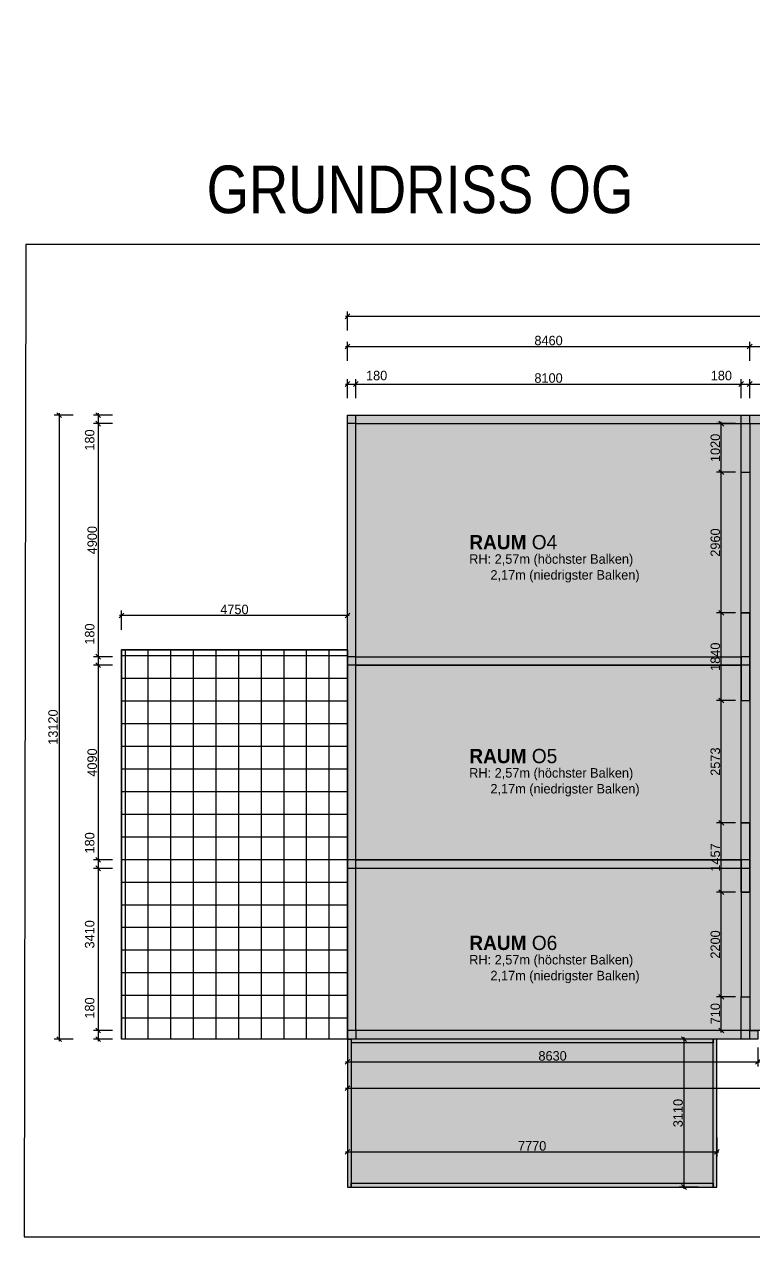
# Model space of a CAD drawing. Header units: metres. Extents: x 2773 to 296211, y -82189 to 61223.
# Drawn here: x 84073 to 99413, y -31270 to -5778 of the extents above; entities that cross this region are included whole.
import ezdxf

# ---------------------------------------------------------------- set-up
doc = ezdxf.new("R2010")
doc.units = ezdxf.units.M
doc.header["$LTSCALE"] = 0.5
doc.header["$PDMODE"] = 3
doc.linetypes.add('DASHED2', pattern=[9.525, 6.35, -3.175])
doc.layers.add('-help', color=4, linetype='Continuous', plot=False)
doc.layers.add('KON_HL', color=4, linetype='Continuous', plot=False)
for name, color, linetype in [('AM_6', 7, 'Continuous'), ('KON_025', 1, 'Continuous'), ('KON_050', 5, 'Continuous'), ('KON_MASS', 1, 'Continuous'), ('KON_SCHRAFF', 1, 'Continuous'), ('KON_STRICHLINIE', 1, 'DASHED2'), ('KON_TEXT', 1, 'Continuous')]:
    doc.layers.add(name, color=color, linetype=linetype)
doc.styles.add('Arial Narrow 3 skalliert', font='ARIALN.TTF', dxfattribs={"height": 3})
doc.styles.add('Century_Gothic', font='GOTHIC.TTF')
doc.dimstyles.new('M - 20 - HTL HALLSTATT$0', dxfattribs={"dimscale": 200, "dimtxt": 1.5, "dimasz": 0.5, "dimexe": 0.5, "dimexo": 0.2, "dimgap": 0.1, "dimtad": 1, "dimdec": 1, "dimdsep": 46, "dimtxsty": 'Century_Gothic', "dimblk": 'OBLIQUE', "dimcen": 0, "dimdle": 0.2, "dimclrd": 256, "dimclre": 256, "dimclrt": 256, "dimadec": 1, "dimazin": 0, "dimtfac": 1, "dimtdec": 1, "dimtix": 1, "dimtofl": 0, "dimtmove": 2, "dimatfit": 3, "dimldrblk": 'DOT', "dimfxl": 1.5, "dimfxlon": 1, "dimlwd": -1, "dimlwe": -1, "dimarcsym": 0})

# ---------------------------------------------------------------- blocks, each defined once
blk = doc.blocks.new('_Oblique')
at = {"color": 0, "linetype": 'ByBlock', "lineweight": -2}
blk.add_line((-0.5, -0.5), (0.5, 0.5), dxfattribs=at)
blk = doc.blocks.new('*D18')
at = {"layer": 'Defpoints', "color": 0, "transparency": 16777216}
for p in [(91048, -13342), (90868, -13995), (91048, -13995)]:
    blk.add_point(p, dxfattribs=at)
at = {"layer": 'KON_MASS', "transparency": 16777216}
for p, q in [((90868, -13642), (90868, -13242)), ((91048, -13642), (91048, -13242)), ((90828, -13342), (91088, -13342))]:
    blk.add_line(p, q, dxfattribs=at)
at = {"layer": 'KON_MASS', "transparency": 16777216, "xscale": 100, "yscale": 100, "zscale": 100, "rotation": 180}
blk.add_blockref('_Oblique', (90868, -13342), dxfattribs=at)
at = {"layer": 'KON_MASS', "transparency": 16777216, "xscale": 100, "yscale": 100, "zscale": 100}
blk.add_blockref('_Oblique', (91048, -13342), dxfattribs=at)
at = {"layer": 'KON_MASS', "transparency": 16777216, "insert": (91483, -13165), "char_height": 200, "attachment_point": 5, "style": 'Century_Gothic'}
blk.add_mtext('180', dxfattribs=at)
blk = doc.blocks.new('_Dot')
at = {"color": 0, "linetype": 'ByBlock', "lineweight": -2}
blk.add_line((-0.5, 0), (-1, 0), dxfattribs=at)
at = {"color": 0, "linetype": 'ByBlock', "const_width": 0.5}
blk.add_lwpolyline([(-0.25, 0, 1), (0.25, 0, 1)], format="xyb", close=True, dxfattribs=at)
blk = doc.blocks.new('*D19')
at = {"layer": 'Defpoints', "color": 0, "transparency": 16777216}
for p in [(99148, -13342), (91048, -13995), (99148, -14175)]:
    blk.add_point(p, dxfattribs=at)
at = {"layer": 'KON_MASS', "transparency": 16777216}
for p, q in [((91048, -13642), (91048, -13242)), ((99148, -13642), (99148, -13242)), ((91008, -13342), (99188, -13342))]:
    blk.add_line(p, q, dxfattribs=at)
at = {"layer": 'KON_MASS', "transparency": 16777216, "xscale": 100, "yscale": 100, "zscale": 100, "rotation": 180}
blk.add_blockref('_Oblique', (91048, -13342), dxfattribs=at)
at = {"layer": 'KON_MASS', "transparency": 16777216, "xscale": 100, "yscale": 100, "zscale": 100}
blk.add_blockref('_Oblique', (99148, -13342), dxfattribs=at)
at = {"layer": 'KON_MASS', "transparency": 16777216, "insert": (95098, -13217), "char_height": 200, "attachment_point": 5, "style": 'Century_Gothic'}
blk.add_mtext('8100', dxfattribs=at)
blk = doc.blocks.new('*D20')
at = {"layer": 'Defpoints', "color": 0, "transparency": 16777216}
for p in [(99328, -13342), (99328, -13995), (99148, -14175)]:
    blk.add_point(p, dxfattribs=at)
at = {"layer": 'KON_MASS', "transparency": 16777216}
for p, q in [((99148, -13642), (99148, -13242)), ((99328, -13642), (99328, -13242)), ((99108, -13342), (99368, -13342))]:
    blk.add_line(p, q, dxfattribs=at)
at = {"layer": 'KON_MASS', "transparency": 16777216, "xscale": 100, "yscale": 100, "zscale": 100, "rotation": 180}
blk.add_blockref('_Oblique', (99148, -13342), dxfattribs=at)
at = {"layer": 'KON_MASS', "transparency": 16777216, "xscale": 100, "yscale": 100, "zscale": 100}
blk.add_blockref('_Oblique', (99328, -13342), dxfattribs=at)
at = {"layer": 'KON_MASS', "transparency": 16777216, "insert": (98732, -13165), "char_height": 200, "attachment_point": 5, "style": 'Century_Gothic'}
blk.add_mtext('180', dxfattribs=at)
blk = doc.blocks.new('*D21')
at = {"layer": 'Defpoints', "color": 0, "transparency": 16777216}
for p in [(103078, -13342), (99328, -13995), (103078, -14175)]:
    blk.add_point(p, dxfattribs=at)
at = {"layer": 'KON_MASS', "transparency": 16777216}
for p, q in [((99328, -13642), (99328, -13242)), ((103078, -13642), (103078, -13242)), ((99288, -13342), (103118, -13342))]:
    blk.add_line(p, q, dxfattribs=at)
at = {"layer": 'KON_MASS', "transparency": 16777216, "xscale": 100, "yscale": 100, "zscale": 100, "rotation": 180}
blk.add_blockref('_Oblique', (99328, -13342), dxfattribs=at)
at = {"layer": 'KON_MASS', "transparency": 16777216, "xscale": 100, "yscale": 100, "zscale": 100}
blk.add_blockref('_Oblique', (103078, -13342), dxfattribs=at)
at = {"layer": 'KON_MASS', "transparency": 16777216, "insert": (101203, -13217), "char_height": 200, "attachment_point": 5, "style": 'Century_Gothic'}
blk.add_mtext('3750', dxfattribs=at)
blk = doc.blocks.new('*D25')
at = {"layer": 'Defpoints', "color": 0, "transparency": 16777216}
for p in [(99328, -12554), (90868, -13995), (99328, -13995)]:
    blk.add_point(p, dxfattribs=at)
at = {"layer": 'KON_MASS', "transparency": 16777216}
for p, q in [((90868, -12854), (90868, -12454)), ((99328, -12854), (99328, -12454)), ((90828, -12554), (99368, -12554))]:
    blk.add_line(p, q, dxfattribs=at)
at = {"layer": 'KON_MASS', "transparency": 16777216, "xscale": 100, "yscale": 100, "zscale": 100, "rotation": 180}
blk.add_blockref('_Oblique', (90868, -12554), dxfattribs=at)
at = {"layer": 'KON_MASS', "transparency": 16777216, "xscale": 100, "yscale": 100, "zscale": 100}
blk.add_blockref('_Oblique', (99328, -12554), dxfattribs=at)
at = {"layer": 'KON_MASS', "transparency": 16777216, "insert": (95098, -12429), "char_height": 200, "attachment_point": 5, "style": 'Century_Gothic'}
blk.add_mtext('8460', dxfattribs=at)
blk = doc.blocks.new('*D26')
at = {"layer": 'Defpoints', "color": 0, "transparency": 16777216}
for p in [(103078, -12554), (99328, -13995), (103078, -14175)]:
    blk.add_point(p, dxfattribs=at)
at = {"layer": 'KON_MASS', "transparency": 16777216}
for p, q in [((99328, -12854), (99328, -12454)), ((103078, -12854), (103078, -12454)), ((99288, -12554), (103118, -12554))]:
    blk.add_line(p, q, dxfattribs=at)
at = {"layer": 'KON_MASS', "transparency": 16777216, "xscale": 100, "yscale": 100, "zscale": 100, "rotation": 180}
blk.add_blockref('_Oblique', (99328, -12554), dxfattribs=at)
at = {"layer": 'KON_MASS', "transparency": 16777216, "xscale": 100, "yscale": 100, "zscale": 100}
blk.add_blockref('_Oblique', (103078, -12554), dxfattribs=at)
at = {"layer": 'KON_MASS', "transparency": 16777216, "insert": (101203, -12429), "char_height": 200, "attachment_point": 5, "style": 'Century_Gothic'}
blk.add_mtext('3750', dxfattribs=at)
blk = doc.blocks.new('*D28')
at = {"layer": 'Defpoints', "color": 0, "transparency": 16777216}
for p in [(109318, -11918), (90868, -13995), (109318, -13995)]:
    blk.add_point(p, dxfattribs=at)
at = {"layer": 'KON_MASS', "transparency": 16777216}
for p, q in [((90828, -11918), (109358, -11918)), ((90868, -12218), (90868, -11818)), ((109318, -12218), (109318, -11818))]:
    blk.add_line(p, q, dxfattribs=at)
at = {"layer": 'KON_MASS', "transparency": 16777216, "xscale": 100, "yscale": 100, "zscale": 100, "rotation": 180}
blk.add_blockref('_Oblique', (90868, -11918), dxfattribs=at)
at = {"layer": 'KON_MASS', "transparency": 16777216, "xscale": 100, "yscale": 100, "zscale": 100}
blk.add_blockref('_Oblique', (109318, -11918), dxfattribs=at)
at = {"layer": 'KON_MASS', "transparency": 16777216, "insert": (100093, -11793), "char_height": 200, "attachment_point": 5, "style": 'Century_Gothic'}
blk.add_mtext('18450', dxfattribs=at)
blk = doc.blocks.new('*D45')
at = {"layer": 'Defpoints', "color": 0, "transparency": 16777216}
for p in [(98731, -26225), (99148, -26225), (99148, -26935)]:
    blk.add_point(p, dxfattribs=at)
at = {"layer": 'KON_MASS', "transparency": 16777216}
for p, q in [((99031, -26225), (98631, -26225)), ((98731, -26975), (98731, -26185)), ((99031, -26935), (98631, -26935))]:
    blk.add_line(p, q, dxfattribs=at)
at = {"layer": 'KON_MASS', "transparency": 16777216, "xscale": 100, "yscale": 100, "zscale": 100}
for p, rotation in [((98731, -26225), 90), ((98731, -26935), 270)]:
    blk.add_blockref('_Oblique', p, dxfattribs=dict(at, rotation=rotation))
at = {"layer": 'KON_MASS', "transparency": 16777216, "insert": (98606, -26580), "char_height": 200, "attachment_point": 5, "rotation": 90, "style": 'Century_Gothic'}
blk.add_mtext('710', dxfattribs=at)
blk = doc.blocks.new('*D46')
at = {"layer": 'Defpoints', "color": 0, "transparency": 16777216}
for p in [(98731, -24025), (99148, -24025), (99148, -26225)]:
    blk.add_point(p, dxfattribs=at)
at = {"layer": 'KON_MASS', "transparency": 16777216}
for p, q in [((99031, -24025), (98631, -24025)), ((98731, -26265), (98731, -23985)), ((99031, -26225), (98631, -26225))]:
    blk.add_line(p, q, dxfattribs=at)
at = {"layer": 'KON_MASS', "transparency": 16777216, "xscale": 100, "yscale": 100, "zscale": 100}
for p, rotation in [((98731, -24025), 90), ((98731, -26225), 270)]:
    blk.add_blockref('_Oblique', p, dxfattribs=dict(at, rotation=rotation))
at = {"layer": 'KON_MASS', "transparency": 16777216, "insert": (98606, -25125), "char_height": 200, "attachment_point": 5, "rotation": 90, "style": 'Century_Gothic'}
blk.add_mtext('2200', dxfattribs=at)
blk = doc.blocks.new('*D47')
at = {"layer": 'Defpoints', "color": 0, "transparency": 16777216}
for p in [(98731, -22568), (99148, -22568), (99148, -24025)]:
    blk.add_point(p, dxfattribs=at)
at = {"layer": 'KON_MASS', "transparency": 16777216}
for p, q in [((99031, -22568), (98631, -22568)), ((98731, -24065), (98731, -22528)), ((99031, -24025), (98631, -24025))]:
    blk.add_line(p, q, dxfattribs=at)
at = {"layer": 'KON_MASS', "transparency": 16777216, "xscale": 100, "yscale": 100, "zscale": 100}
for p, rotation in [((98731, -22568), 90), ((98731, -24025), 270)]:
    blk.add_blockref('_Oblique', p, dxfattribs=dict(at, rotation=rotation))
at = {"layer": 'KON_MASS', "transparency": 16777216, "insert": (98606, -23296), "char_height": 200, "attachment_point": 5, "rotation": 90, "style": 'Century_Gothic'}
blk.add_mtext('1457', dxfattribs=at)
blk = doc.blocks.new('*D48')
at = {"layer": 'Defpoints', "color": 0, "transparency": 16777216}
for p in [(98731, -19995), (99148, -19995), (99148, -22568)]:
    blk.add_point(p, dxfattribs=at)
at = {"layer": 'KON_MASS', "transparency": 16777216}
for p, q in [((99031, -19995), (98631, -19995)), ((98731, -22608), (98731, -19955)), ((99031, -22568), (98631, -22568))]:
    blk.add_line(p, q, dxfattribs=at)
at = {"layer": 'KON_MASS', "transparency": 16777216, "xscale": 100, "yscale": 100, "zscale": 100}
for p, rotation in [((98731, -19995), 90), ((98731, -22568), 270)]:
    blk.add_blockref('_Oblique', p, dxfattribs=dict(at, rotation=rotation))
at = {"layer": 'KON_MASS', "transparency": 16777216, "insert": (98606, -21281), "char_height": 200, "attachment_point": 5, "rotation": 90, "style": 'Century_Gothic'}
blk.add_mtext('2573', dxfattribs=at)
blk = doc.blocks.new('*D49')
at = {"layer": 'Defpoints', "color": 0, "transparency": 16777216}
for p in [(98731, -18155), (99148, -18155), (99148, -19995)]:
    blk.add_point(p, dxfattribs=at)
at = {"layer": 'KON_MASS', "transparency": 16777216}
for p, q in [((99031, -18155), (98631, -18155)), ((98731, -20035), (98731, -18115)), ((99031, -19995), (98631, -19995))]:
    blk.add_line(p, q, dxfattribs=at)
at = {"layer": 'KON_MASS', "transparency": 16777216, "xscale": 100, "yscale": 100, "zscale": 100}
for p, rotation in [((98731, -18155), 90), ((98731, -19995), 270)]:
    blk.add_blockref('_Oblique', p, dxfattribs=dict(at, rotation=rotation))
at = {"layer": 'KON_MASS', "transparency": 16777216, "insert": (98606, -19075), "char_height": 200, "attachment_point": 5, "rotation": 90, "style": 'Century_Gothic'}
blk.add_mtext('1840', dxfattribs=at)
blk = doc.blocks.new('*D50')
at = {"layer": 'Defpoints', "color": 0, "transparency": 16777216}
for p in [(98731, -15195), (99148, -15195), (99148, -18155)]:
    blk.add_point(p, dxfattribs=at)
at = {"layer": 'KON_MASS', "transparency": 16777216}
for p, q in [((99031, -15195), (98631, -15195)), ((98731, -18195), (98731, -15155)), ((99031, -18155), (98631, -18155))]:
    blk.add_line(p, q, dxfattribs=at)
at = {"layer": 'KON_MASS', "transparency": 16777216, "xscale": 100, "yscale": 100, "zscale": 100}
for p, rotation in [((98731, -15195), 90), ((98731, -18155), 270)]:
    blk.add_blockref('_Oblique', p, dxfattribs=dict(at, rotation=rotation))
at = {"layer": 'KON_MASS', "transparency": 16777216, "insert": (98606, -16675), "char_height": 200, "attachment_point": 5, "rotation": 90, "style": 'Century_Gothic'}
blk.add_mtext('2960', dxfattribs=at)
blk = doc.blocks.new('*D51')
at = {"layer": 'Defpoints', "color": 0, "transparency": 16777216}
for p in [(98731, -14175), (99148, -14175), (99148, -15195)]:
    blk.add_point(p, dxfattribs=at)
at = {"layer": 'KON_MASS', "transparency": 16777216}
for p, q in [((99031, -14175), (98631, -14175)), ((98731, -15235), (98731, -14135)), ((99031, -15195), (98631, -15195))]:
    blk.add_line(p, q, dxfattribs=at)
at = {"layer": 'KON_MASS', "transparency": 16777216, "xscale": 100, "yscale": 100, "zscale": 100}
for p, rotation in [((98731, -14175), 90), ((98731, -15195), 270)]:
    blk.add_blockref('_Oblique', p, dxfattribs=dict(at, rotation=rotation))
at = {"layer": 'KON_MASS', "transparency": 16777216, "insert": (98606, -14685), "char_height": 200, "attachment_point": 5, "rotation": 90, "style": 'Century_Gothic'}
blk.add_mtext('1020', dxfattribs=at)
blk = doc.blocks.new('*D52')
at = {"layer": 'Defpoints', "color": 0, "transparency": 16777216}
for p in [(86016, -13995), (85628, -14175), (86016, -14175)]:
    blk.add_point(p, dxfattribs=at)
at = {"layer": 'KON_MASS', "transparency": 16777216}
for p, q in [((85928, -13995), (85528, -13995)), ((85628, -13955), (85628, -14215)), ((85928, -14175), (85528, -14175))]:
    blk.add_line(p, q, dxfattribs=at)
at = {"layer": 'KON_MASS', "transparency": 16777216, "xscale": 100, "yscale": 100, "zscale": 100}
for p, rotation in [((85628, -13995), 90), ((85628, -14175), 270)]:
    blk.add_blockref('_Oblique', p, dxfattribs=dict(at, rotation=rotation))
at = {"layer": 'KON_MASS', "transparency": 16777216, "insert": (85450, -14519), "char_height": 200, "attachment_point": 5, "rotation": 90, "style": 'Century_Gothic'}
blk.add_mtext('180', dxfattribs=at)
blk = doc.blocks.new('*D53')
at = {"layer": 'Defpoints', "color": 0, "transparency": 16777216}
for p in [(86016, -14175), (85628, -19075), (86016, -19075)]:
    blk.add_point(p, dxfattribs=at)
at = {"layer": 'KON_MASS', "transparency": 16777216}
for p, q in [((85928, -14175), (85528, -14175)), ((85628, -14135), (85628, -19115)), ((85928, -19075), (85528, -19075))]:
    blk.add_line(p, q, dxfattribs=at)
at = {"layer": 'KON_MASS', "transparency": 16777216, "xscale": 100, "yscale": 100, "zscale": 100}
for p, rotation in [((85628, -14175), 90), ((85628, -19075), 270)]:
    blk.add_blockref('_Oblique', p, dxfattribs=dict(at, rotation=rotation))
at = {"layer": 'KON_MASS', "transparency": 16777216, "insert": (85503, -16625), "char_height": 200, "attachment_point": 5, "rotation": 90, "style": 'Century_Gothic'}
blk.add_mtext('4900', dxfattribs=at)
blk = doc.blocks.new('*D54')
at = {"layer": 'Defpoints', "color": 0, "transparency": 16777216}
for p in [(86016, -19075), (85628, -19255), (86016, -19255)]:
    blk.add_point(p, dxfattribs=at)
at = {"layer": 'KON_MASS', "transparency": 16777216}
for p, q in [((85928, -19075), (85528, -19075)), ((85628, -19035), (85628, -19295)), ((85928, -19255), (85528, -19255))]:
    blk.add_line(p, q, dxfattribs=at)
at = {"layer": 'KON_MASS', "transparency": 16777216, "xscale": 100, "yscale": 100, "zscale": 100}
for p, rotation in [((85628, -19075), 90), ((85628, -19255), 270)]:
    blk.add_blockref('_Oblique', p, dxfattribs=dict(at, rotation=rotation))
at = {"layer": 'KON_MASS', "transparency": 16777216, "insert": (85450, -18599), "char_height": 200, "attachment_point": 5, "rotation": 90, "style": 'Century_Gothic'}
blk.add_mtext('180', dxfattribs=at)
blk = doc.blocks.new('*D55')
at = {"layer": 'Defpoints', "color": 0, "transparency": 16777216}
for p in [(86016, -19255), (85628, -23345), (86016, -23345)]:
    blk.add_point(p, dxfattribs=at)
at = {"layer": 'KON_MASS', "transparency": 16777216}
for p, q in [((85928, -19255), (85528, -19255)), ((85628, -19215), (85628, -23385)), ((85928, -23345), (85528, -23345))]:
    blk.add_line(p, q, dxfattribs=at)
at = {"layer": 'KON_MASS', "transparency": 16777216, "xscale": 100, "yscale": 100, "zscale": 100}
for p, rotation in [((85628, -19255), 90), ((85628, -23345), 270)]:
    blk.add_blockref('_Oblique', p, dxfattribs=dict(at, rotation=rotation))
at = {"layer": 'KON_MASS', "transparency": 16777216, "insert": (85503, -21300), "char_height": 200, "attachment_point": 5, "rotation": 90, "style": 'Century_Gothic'}
blk.add_mtext('4090', dxfattribs=at)
blk = doc.blocks.new('*D56')
at = {"layer": 'Defpoints', "color": 0, "transparency": 16777216}
for p in [(86016, -23345), (85628, -23525), (86016, -23525)]:
    blk.add_point(p, dxfattribs=at)
at = {"layer": 'KON_MASS', "transparency": 16777216}
for p, q in [((85928, -23345), (85528, -23345)), ((85628, -23305), (85628, -23565)), ((85928, -23525), (85528, -23525))]:
    blk.add_line(p, q, dxfattribs=at)
at = {"layer": 'KON_MASS', "transparency": 16777216, "xscale": 100, "yscale": 100, "zscale": 100}
for p, rotation in [((85628, -23345), 90), ((85628, -23525), 270)]:
    blk.add_blockref('_Oblique', p, dxfattribs=dict(at, rotation=rotation))
at = {"layer": 'KON_MASS', "transparency": 16777216, "insert": (85450, -22989), "char_height": 200, "attachment_point": 5, "rotation": 90, "style": 'Century_Gothic'}
blk.add_mtext('180', dxfattribs=at)
blk = doc.blocks.new('*D57')
at = {"layer": 'Defpoints', "color": 0, "transparency": 16777216}
for p in [(86016, -23525), (85628, -26935), (86016, -26935)]:
    blk.add_point(p, dxfattribs=at)
at = {"layer": 'KON_MASS', "transparency": 16777216}
for p, q in [((85928, -23525), (85528, -23525)), ((85628, -23485), (85628, -26975)), ((85928, -26935), (85528, -26935))]:
    blk.add_line(p, q, dxfattribs=at)
at = {"layer": 'KON_MASS', "transparency": 16777216, "xscale": 100, "yscale": 100, "zscale": 100}
for p, rotation in [((85628, -23525), 90), ((85628, -26935), 270)]:
    blk.add_blockref('_Oblique', p, dxfattribs=dict(at, rotation=rotation))
at = {"layer": 'KON_MASS', "transparency": 16777216, "insert": (85450, -24912), "char_height": 200, "attachment_point": 5, "rotation": 90, "style": 'Century_Gothic'}
blk.add_mtext('3410', dxfattribs=at)
blk = doc.blocks.new('*D58')
at = {"layer": 'Defpoints', "color": 0, "transparency": 16777216}
for p in [(86016, -26935), (85628, -27115), (86016, -27115)]:
    blk.add_point(p, dxfattribs=at)
at = {"layer": 'KON_MASS', "transparency": 16777216}
for p, q in [((85928, -26935), (85528, -26935)), ((85628, -26895), (85628, -27155)), ((85928, -27115), (85528, -27115))]:
    blk.add_line(p, q, dxfattribs=at)
at = {"layer": 'KON_MASS', "transparency": 16777216, "xscale": 100, "yscale": 100, "zscale": 100}
for p, rotation in [((85628, -26935), 90), ((85628, -27115), 270)]:
    blk.add_blockref('_Oblique', p, dxfattribs=dict(at, rotation=rotation))
at = {"layer": 'KON_MASS', "transparency": 16777216, "insert": (85450, -26461), "char_height": 200, "attachment_point": 5, "rotation": 90, "style": 'Century_Gothic'}
blk.add_mtext('180', dxfattribs=at)
blk = doc.blocks.new('*D59')
at = {"layer": 'Defpoints', "color": 0, "transparency": 16777216}
for p in [(86016, -13995), (84805, -27115), (86016, -27115)]:
    blk.add_point(p, dxfattribs=at)
at = {"layer": 'KON_MASS', "transparency": 16777216}
for p, q in [((85105, -13995), (84705, -13995)), ((84805, -13955), (84805, -27155)), ((85105, -27115), (84705, -27115))]:
    blk.add_line(p, q, dxfattribs=at)
at = {"layer": 'KON_MASS', "transparency": 16777216, "xscale": 100, "yscale": 100, "zscale": 100}
for p, rotation in [((84805, -13995), 90), ((84805, -27115), 270)]:
    blk.add_blockref('_Oblique', p, dxfattribs=dict(at, rotation=rotation))
at = {"layer": 'KON_MASS', "transparency": 16777216, "insert": (84680, -20555), "char_height": 200, "attachment_point": 5, "rotation": 90, "style": 'Century_Gothic'}
blk.add_mtext('13120', dxfattribs=at)
blk = doc.blocks.new('*D60')
at = {"layer": 'Defpoints', "color": 0, "transparency": 16777216}
for p in [(90868, -28670), (98638, -28670), (98638, -29486)]:
    blk.add_point(p, dxfattribs=at)
at = {"layer": 'KON_MASS', "transparency": 16777216}
for p, q in [((90868, -29186), (90868, -29586)), ((98638, -29186), (98638, -29586)), ((90828, -29486), (98678, -29486))]:
    blk.add_line(p, q, dxfattribs=at)
at = {"layer": 'KON_MASS', "transparency": 16777216, "xscale": 100, "yscale": 100, "zscale": 100, "rotation": 180}
blk.add_blockref('_Oblique', (90868, -29486), dxfattribs=at)
at = {"layer": 'KON_MASS', "transparency": 16777216, "xscale": 100, "yscale": 100, "zscale": 100}
blk.add_blockref('_Oblique', (98638, -29486), dxfattribs=at)
at = {"layer": 'KON_MASS', "transparency": 16777216, "insert": (94753, -29361), "char_height": 200, "attachment_point": 5, "style": 'Century_Gothic'}
blk.add_mtext('7770', dxfattribs=at)
blk = doc.blocks.new('*D61')
at = {"layer": 'Defpoints', "color": 0, "transparency": 16777216}
for p in [(97947, -27115), (98638, -27115), (98638, -30225)]:
    blk.add_point(p, dxfattribs=at)
at = {"layer": 'KON_MASS', "transparency": 16777216}
for p, q in [((98247, -27115), (97847, -27115)), ((97947, -30265), (97947, -27075)), ((98247, -30225), (97847, -30225))]:
    blk.add_line(p, q, dxfattribs=at)
at = {"layer": 'KON_MASS', "transparency": 16777216, "xscale": 100, "yscale": 100, "zscale": 100}
for p, rotation in [((97947, -27115), 90), ((97947, -30225), 270)]:
    blk.add_blockref('_Oblique', p, dxfattribs=dict(at, rotation=rotation))
at = {"layer": 'KON_MASS', "transparency": 16777216, "insert": (97822, -28670), "char_height": 200, "attachment_point": 5, "rotation": 90, "style": 'Century_Gothic'}
blk.add_mtext('3110', dxfattribs=at)
blk = doc.blocks.new('*D62')
at = {"layer": 'Defpoints', "color": 0, "transparency": 16777216}
for p in [(90868, -27115), (99498, -27115), (99498, -27594)]:
    blk.add_point(p, dxfattribs=at)
at = {"layer": 'KON_MASS', "transparency": 16777216}
for p, q in [((90868, -27294), (90868, -27694)), ((99498, -27294), (99498, -27694)), ((90828, -27594), (99538, -27594))]:
    blk.add_line(p, q, dxfattribs=at)
at = {"layer": 'KON_MASS', "transparency": 16777216, "xscale": 100, "yscale": 100, "zscale": 100, "rotation": 180}
blk.add_blockref('_Oblique', (90868, -27594), dxfattribs=at)
at = {"layer": 'KON_MASS', "transparency": 16777216, "xscale": 100, "yscale": 100, "zscale": 100}
blk.add_blockref('_Oblique', (99498, -27594), dxfattribs=at)
at = {"layer": 'KON_MASS', "transparency": 16777216, "insert": (95183, -27469), "char_height": 200, "attachment_point": 5, "style": 'Century_Gothic'}
blk.add_mtext('8630', dxfattribs=at)
blk = doc.blocks.new('*D65')
at = {"layer": 'Defpoints', "color": 0, "transparency": 16777216}
for p in [(90868, -27115), (109318, -27115), (109318, -28146)]:
    blk.add_point(p, dxfattribs=at)
at = {"layer": 'KON_MASS', "transparency": 16777216}
for p, q in [((90868, -27846), (90868, -28246)), ((109318, -27846), (109318, -28246)), ((90828, -28146), (109358, -28146))]:
    blk.add_line(p, q, dxfattribs=at)
at = {"layer": 'KON_MASS', "transparency": 16777216, "xscale": 100, "yscale": 100, "zscale": 100, "rotation": 180}
blk.add_blockref('_Oblique', (90868, -28146), dxfattribs=at)
at = {"layer": 'KON_MASS', "transparency": 16777216, "xscale": 100, "yscale": 100, "zscale": 100}
blk.add_blockref('_Oblique', (109318, -28146), dxfattribs=at)
at = {"layer": 'KON_MASS', "transparency": 16777216, "insert": (106137, -27968), "char_height": 200, "attachment_point": 5, "style": 'Century_Gothic'}
blk.add_mtext('18450', dxfattribs=at)
blk = doc.blocks.new('*D610')
at = {"layer": 'Defpoints', "color": 0, "transparency": 16777216}
for p in [(86118, -18207), (86118, -18931), (90868, -18931)]:
    blk.add_point(p, dxfattribs=at)
at = {"layer": 'KON_MASS', "transparency": 16777216}
for p, q in [((90908, -18207), (86078, -18207)), ((86118, -18507), (86118, -18107)), ((90868, -18507), (90868, -18107))]:
    blk.add_line(p, q, dxfattribs=at)
at = {"layer": 'KON_MASS', "transparency": 16777216, "xscale": 100, "yscale": 100, "zscale": 100, "rotation": 180}
blk.add_blockref('_Oblique', (86118, -18207), dxfattribs=at)
at = {"layer": 'KON_MASS', "transparency": 16777216, "xscale": 100, "yscale": 100, "zscale": 100}
blk.add_blockref('_Oblique', (90868, -18207), dxfattribs=at)
at = {"layer": 'KON_MASS', "transparency": 16777216, "insert": (88493, -18082), "char_height": 200, "attachment_point": 5, "style": 'Century_Gothic'}
blk.add_mtext('4750', dxfattribs=at)

msp = doc.modelspace()

# ---------------------------------------------------------------- hatches: boundary and pattern name
at = {"layer": 'KON_025', "transparency": 33554656}
h = msp.add_hatch(dxfattribs=at)
h.set_pattern_fill('NET', color=256, scale=150)
h.paths.add_polyline_path([(86118.02, -18931.24), (90868.02, -18931.24), (90868.02, -27114.55), (86118.02, -27114.55)])
at = {"layer": 'KON_SCHRAFF', "true_color": 0xb5a392, "transparency": 33554546}
h = msp.add_hatch(dxfattribs=at)
h.set_pattern_fill('ANGLE', color=253, scale=1000)
h.set_pattern_definition([(0, (-2653356, -1806978.5), (0, 6985), [5080, -1905]), (90, (-2653356, -1806978.5), (-6985, 4e-13), [5080, -1905])])
h.paths.add_polyline_path([(103078.02, -5777.98), (99328.02, -5777.98), (99328.02, -5957.98), (103078.02, -5957.98)])
h.paths.add_polyline_path([(99148.02, -5777.98), (91048.02, -5777.98), (91048.02, -5957.98), (99148.02, -5957.98)])
h.paths.add_polyline_path([(99328.02, -5777.98), (99148.02, -5777.98), (99148.02, -5957.98), (99328.02, -5957.98)])
h.paths.add_polyline_path([(109138.02, -5777.98), (103258.02, -5777.98), (103258.02, -5957.98), (109138.02, -5957.98)])
h.paths.add_polyline_path([(103258.02, -5777.98), (103078.02, -5777.98), (103078.02, -5957.98), (103258.02, -5957.98)])
h.paths.add_polyline_path([(103258.02, -5957.98), (103078.02, -5957.98), (103078.02, -7097.98), (103258.02, -7097.98)])
h.paths.add_polyline_path([(99328.02, -5957.98), (99148.02, -5957.98), (99148.02, -6977.98), (99328.02, -6977.98)])
h.paths.add_polyline_path([(99328.02, -6977.98), (99148.02, -6977.98), (99148.02, -9937.98), (99328.02, -9937.98)])
h.paths.add_polyline_path([(99328.02, -9937.98), (99148.02, -9937.98), (99148.02, -10857.98), (99328.02, -10857.98)])
h.paths.add_polyline_path([(99328.02, -11037.98), (99148.02, -11037.98), (99148.02, -11777.98), (99328.02, -11777.98)])
h.paths.add_polyline_path([(99328.02, -10857.98), (99148.02, -10857.98), (99148.02, -11037.98), (99328.02, -11037.98)])
at = {"layer": 'KON_SCHRAFF', "true_color": 0xb5a392, "transparency": 33554613}
h = msp.add_hatch(color=253, dxfattribs=at)
h.dxf.hatch_style = 1
h.paths.add_polyline_path([(109318.02, -14174.55), (109138.02, -14174.55), (109138.02, -18664.55), (109318.02, -18664.55)])
h.paths.add_polyline_path([(109318.02, -13994.55), (109138.02, -13994.55), (109138.02, -14174.55), (109318.02, -14174.55)])
h.paths.add_polyline_path([(91048.02, -14174.55), (90868.02, -14174.55), (90868.02, -19074.55), (91048.02, -19074.55)])
h.paths.add_polyline_path([(91048.02, -13994.55), (90868.02, -13994.55), (90868.02, -14174.55), (91048.02, -14174.55)])
h = msp.add_hatch(color=253, dxfattribs=at)
h.dxf.hatch_style = 1
h.paths.add_polyline_path([(99328.02, -14174.55), (99148.02, -14174.55), (99148.02, -15194.55), (99328.02, -15194.55)])
h.paths.add_polyline_path([(103078.02, -13994.55), (99328.02, -13994.55), (99328.02, -14174.55), (103078.02, -14174.55)])
h.paths.add_polyline_path([(99328.02, -13994.55), (99148.02, -13994.55), (99148.02, -14174.55), (99328.02, -14174.55)])
h.paths.add_polyline_path([(99148.02, -13994.55), (91048.02, -13994.55), (91048.02, -14174.55), (99148.02, -14174.55)])
h.paths.add_polyline_path([(103258.02, -13994.55), (103078.02, -13994.55), (103078.02, -14174.55), (103258.02, -14174.55)])
h.paths.add_polyline_path([(103258.02, -14174.55), (103078.02, -14174.55), (103078.02, -15314.55), (103258.02, -15314.55)])
h.paths.add_polyline_path([(109138.02, -13994.55), (103258.02, -13994.55), (103258.02, -14174.55), (109138.02, -14174.55)])
h.paths.add_polyline_path([(99328.02, -15194.55), (99148.02, -15194.55), (99148.02, -18154.55), (99328.02, -18154.55)])
h.paths.add_polyline_path([(99328.02, -18154.55), (99148.02, -18154.55), (99148.02, -19074.55), (99328.02, -19074.55)])
h.paths.add_polyline_path([(99328.02, -19254.55), (99148.02, -19254.55), (99148.02, -19994.55), (99328.02, -19994.55)])
h.paths.add_polyline_path([(99328.02, -19074.55), (99148.02, -19074.55), (99148.02, -19254.55), (99328.02, -19254.55)])
at = {"layer": 'KON_SCHRAFF', "true_color": 0xc5b7aa, "transparency": 33554470}
h = msp.add_hatch(color=9, dxfattribs=at)
h.dxf.hatch_style = 1
h.paths.add_polyline_path([(109138.02, -14174.55), (91048.02, -14174.55), (91048.02, -26934.55), (109138.02, -26934.55)])
at = {"layer": 'KON_SCHRAFF', "true_color": 0xb5a392, "transparency": 33554613}
h = msp.add_hatch(color=253, dxfattribs=at)
h.dxf.hatch_style = 1
h.paths.add_polyline_path([(99148.02, -19074.55), (91048.02, -19074.55), (91048.02, -19254.55), (99148.02, -19254.55)])
h.paths.add_polyline_path([(91048.02, -19074.55), (90868.02, -19074.55), (90868.02, -19254.55), (91048.02, -19254.55)])
h.paths.add_polyline_path([(91048.02, -19254.55), (90868.02, -19254.55), (90868.02, -23344.55), (91048.02, -23344.55)])
h.paths.add_polyline_path([(99328.02, -19994.55), (99148.02, -19994.55), (99148.02, -22567.55), (99328.02, -22567.55)])
h.paths.add_polyline_path([(99328.02, -22567.55), (99148.02, -22567.55), (99148.02, -23344.55), (99328.02, -23344.55)])
h.paths.add_polyline_path([(99328.02, -23524.55), (99148.02, -23524.55), (99148.02, -24024.55), (99328.02, -24024.55)])
h.paths.add_polyline_path([(99328.02, -23344.55), (99148.02, -23344.55), (99148.02, -23524.55), (99328.02, -23524.55)])
h.paths.add_polyline_path([(99148.02, -23344.55), (91048.02, -23344.55), (91048.02, -23524.55), (99148.02, -23524.55)])
h.paths.add_polyline_path([(91048.02, -23524.55), (90868.02, -23524.55), (90868.02, -26934.55), (91048.02, -26934.55)])
h.paths.add_polyline_path([(91048.02, -23344.55), (90868.02, -23344.55), (90868.02, -23524.55), (91048.02, -23524.55)])
h.paths.add_polyline_path([(99148.02, -26934.55), (91048.02, -26934.55), (91048.02, -27114.55), (99148.02, -27114.55)])
h.paths.add_polyline_path([(91048.02, -26934.55), (90868.02, -26934.55), (90868.02, -27114.55), (91048.02, -27114.55)])
h.paths.add_polyline_path([(99328.02, -26934.55), (99148.02, -26934.55), (99148.02, -27114.55), (99328.02, -27114.55)])
h.paths.add_polyline_path([(99498.02, -26934.55), (99328.02, -26934.55), (99328.02, -27114.55), (99498.02, -27114.55)])
h.paths.add_polyline_path([(99328.02, -26224.55), (99148.02, -26224.55), (99148.02, -26934.55), (99328.02, -26934.55)])
h.paths.add_polyline_path([(103258.02, -26404.55), (103078.02, -26404.55), (103078.02, -26934.55), (103258.02, -26934.55)])
h.paths.add_polyline_path([(103258.02, -26934.55), (103078.02, -26934.55), (103078.02, -27114.55), (103258.02, -27114.55)])
h.paths.add_polyline_path([(103078.02, -26934.55), (102908.02, -26934.55), (102908.02, -27114.55), (103078.02, -27114.55)])
h.paths.add_polyline_path([(109138.02, -26934.55), (103258.02, -26934.55), (103258.02, -27114.55), (109138.02, -27114.55)])
h.paths.add_polyline_path([(109318.02, -23404.55), (109138.02, -23404.55), (109138.02, -26934.55), (109318.02, -26934.55)])
h.paths.add_polyline_path([(109318.02, -26934.55), (109138.02, -26934.55), (109138.02, -27114.55), (109318.02, -27114.55)])
h.paths.add_polyline_path([(109138.02, -23224.55), (103258.02, -23224.55), (103258.02, -23404.55), (109138.02, -23404.55)])
h.paths.add_polyline_path([(103258.02, -23404.55), (103078.02, -23404.55), (103078.02, -23944.55), (103258.02, -23944.55)])
h.paths.add_polyline_path([(103258.02, -23224.55), (103078.02, -23224.55), (103078.02, -23404.55), (103258.02, -23404.55)])
h.paths.add_polyline_path([(103258.02, -22444.55), (103078.02, -22444.55), (103078.02, -23224.55), (103258.02, -23224.55)])
h.paths.add_polyline_path([(109318.02, -23224.55), (109138.02, -23224.55), (109138.02, -23404.55), (109318.02, -23404.55)])
h.paths.add_polyline_path([(109318.02, -18844.55), (109138.02, -18844.55), (109138.02, -23224.55), (109318.02, -23224.55)])
h.paths.add_polyline_path([(103258.02, -18844.55), (103078.02, -18844.55), (103078.02, -19674.55), (103258.02, -19674.55)])
h.paths.add_polyline_path([(103258.02, -18664.55), (103078.02, -18664.55), (103078.02, -18844.55), (103258.02, -18844.55)], flags=17)
h.paths.add_polyline_path([(103258.02, -17884.55), (103078.02, -17884.55), (103078.02, -18664.55), (103258.02, -18664.55)], flags=17)
h.paths.add_polyline_path([(109138.02, -18664.55), (103258.02, -18664.55), (103258.02, -18844.55), (109138.02, -18844.55)], flags=17)
h.paths.add_polyline_path([(109318.02, -18664.55), (109138.02, -18664.55), (109138.02, -18844.55), (109318.02, -18844.55)], flags=17)
h = msp.add_hatch(color=253, dxfattribs=at)
h.dxf.hatch_style = 1
h.paths.add_polyline_path([(98638.02, -27114.55), (98558.02, -27114.55), (98558.02, -30224.55), (98638.02, -30224.55)])
h.paths.add_polyline_path([(98558.02, -27114.55), (90948.02, -27114.55), (90948.02, -27194.55), (98558.02, -27194.55)])
h.paths.add_polyline_path([(90948.02, -27114.55), (90868.02, -27114.55), (90868.02, -30224.55), (90948.02, -30224.55)])
h.paths.add_polyline_path([(98558.02, -30144.55), (90948.02, -30144.55), (90948.02, -30224.55), (98558.02, -30224.55)])
at = {"layer": 'KON_SCHRAFF', "true_color": 0xc5b7aa, "transparency": 33554470}
h = msp.add_hatch(color=9, dxfattribs=at)
h.dxf.hatch_style = 1
h.paths.add_polyline_path([(90948.02, -27194.55), (98558.02, -27194.55), (98558.02, -30144.55), (90948.02, -30144.55)])

# ---------------------------------------------------------------- linework, layer by layer
at = {"layer": '-help'}
msp.add_lwpolyline([(113045.79, -10406.62), (84109.02, -10406.62), (84073.16, -31270.04), (113045.79, -31270.04)], close=True, dxfattribs=at)
at = {"layer": 'KON_025'}
for points in [[(99148.02, -24024.55), (99148.02, -26224.55)], [(99328.02, -24024.55), (99328.02, -26224.55)]]:
    msp.add_lwpolyline(points, dxfattribs=at)
at = {"layer": 'KON_050'}
for points in [[(99498.02, -27114.55), (90868.02, -27114.55), (90868.02, -13994.55), (109318.02, -13994.55), (109318.02, -27114.55), (102908.02, -27114.55)], [(99498.02, -26934.55), (91048.02, -26934.55), (91048.02, -14174.55), (109138.02, -14174.55), (109138.02, -26934.55), (102908.02, -26934.55)], [(90868.02, -18931.24), (86118.02, -18931.24), (86118.02, -27107.55), (90868.02, -27114.55)], [(99328.02, -26934.55), (99498.02, -26934.55), (99498.02, -27114.55)], [(90868.02, -27114.55), (90868.02, -30224.55), (98638.02, -30224.55), (98638.02, -27114.55)], [(90868.02, -27114.55), (90948.02, -27114.55), (90948.02, -30224.55), (90948.02, -30144.55), (98558.02, -30144.55), (98558.02, -30224.55), (98558.02, -27114.55), (98558.02, -27194.55), (90948.02, -27194.55)]]:
    msp.add_lwpolyline(points, dxfattribs=at)
for points in [[(99148.02, -14174.55), (99328.02, -14174.55), (99328.02, -24024.55), (99148.02, -24024.55)], [(86118.02, -18931.24), (90868.02, -18931.24), (90868.02, -27114.55), (86118.02, -27114.55)], [(91048.02, -19074.55), (99148.02, -19074.55), (99148.02, -19254.55), (91048.02, -19254.55)], [(91048.02, -23344.55), (99148.02, -23344.55), (99148.02, -23524.55), (91048.02, -23524.55)], [(99148.02, -26224.55), (99328.02, -26224.55), (99328.02, -26934.55), (99148.02, -26934.55)]]:
    msp.add_lwpolyline(points, close=True, dxfattribs=at)
at = {"layer": 'KON_HL'}
for p, q in [((99328.02, -18154.55), (99148.02, -18154.55)), ((99328.02, -19074.55), (99328.02, -18154.55)), ((99328.02, -19994.55), (99328.02, -19074.55)), ((99148.02, -19254.55), (99148.02, -19994.55)), ((99148.02, -19994.55), (99328.02, -19994.55))]:
    msp.add_line(p, q, dxfattribs=at)
msp.add_lwpolyline([(91048.02, -14174.55), (109138.02, -14174.55), (109138.02, -26934.55), (91048.02, -26934.55)], close=True, dxfattribs=at)
for points in [[(90868.02, -27114.55), (86118.02, -27114.55), (86118.02, -27107.55), (86118.02, -18931.24), (90868.02, -18931.24)], [(91048.02, -19074.55), (91048.02, -19074.55), (99148.02, -19074.55)], [(91048.02, -19254.55), (91048.02, -19254.55), (99148.02, -19254.55)], [(99148.02, -23524.55), (99148.02, -24024.55), (99328.02, -24024.55), (99328.02, -23344.55), (99328.02, -22567.55), (99148.02, -22567.55)], [(99148.02, -23344.55), (99148.02, -23344.55), (91048.02, -23344.55)], [(99148.02, -23524.55), (99148.02, -23524.55), (91048.02, -23524.55)], [(99148.02, -26934.55), (99148.02, -26224.55), (99328.02, -26224.55), (99328.02, -26934.55)]]:
    msp.add_lwpolyline(points, dxfattribs=at)
at = {"layer": 'KON_STRICHLINIE'}
for points in [[(91048.02, -14174.55), (91048.02, -13994.55)], [(99148.02, -14174.55), (99148.02, -13994.55)], [(99328.02, -14174.55), (99328.02, -13994.55)], [(91048.02, -14174.55), (90868.02, -14174.55)], [(99148.02, -15194.55), (99328.02, -15194.55)], [(99148.02, -18154.55), (99328.02, -18154.55)], [(91048.02, -19074.55), (90868.02, -19074.55)], [(99328.02, -19074.55), (99148.02, -19074.55)], [(91048.02, -19254.55), (90868.02, -19254.55)], [(99328.02, -19254.55), (99148.02, -19254.55)], [(99148.02, -19994.55), (99328.02, -19994.55)], [(99148.02, -22567.55), (99328.02, -22567.55)], [(91048.02, -23344.55), (90868.02, -23344.55)], [(99328.02, -23344.55), (99148.02, -23344.55)], [(91048.02, -23524.55), (90868.02, -23524.55)], [(99328.02, -23524.55), (99148.02, -23524.55)], [(91048.02, -26934.55), (90868.02, -26934.55)], [(91048.02, -26934.55), (91048.02, -27114.55)], [(99148.02, -27114.55), (99148.02, -26934.55)], [(99328.02, -27114.55), (99328.02, -26934.55)]]:
    msp.add_lwpolyline(points, dxfattribs=at)

# ---------------------------------------------------------------- texts
at = {"layer": 'AM_6', "insert": (87907.3, -8750.01), "char_height": 1000, "width": 11389.741, "attachment_point": 1, "style": 'Arial Narrow 3 skalliert'}
msp.add_mtext('GRUNDRISS OG', dxfattribs=at)
at = {"layer": 'KON_TEXT', "attachment_point": 1, "style": 'Arial Narrow 3 skalliert'}
for s, insert, char_height, width in [('{\\fCentury Gothic|b1|i0|c0|p34;RAUM\\fCentury Gothic|b0|i0|c0|p34; O4}', (93430.2, -16517.1), 300, 3182.4376), ('{\\fCentury Gothic|b0|i0|c0|p34;RH: 2,57m (höchster Balken)\\P      2,17m (niedrigster Balken)}', (93430.2, -16921.23), 200, 8050.1384), ('{\\fCentury Gothic|b1|i0|c0|p34;RAUM\\fCentury Gothic|b0|i0|c0|p34; O5}', (93431.6, -21013.33), 300, 3182.4376), ('{\\fCentury Gothic|b0|i0|c0|p34;RH: 2,57m (höchster Balken)\\P      2,17m (niedrigster Balken)}', (93430.2, -21417.47), 200, 8050.1384), ('{\\fCentury Gothic|b1|i0|c0|p34;RAUM\\fCentury Gothic|b0|i0|c0|p34; O6}', (93431.6, -24941.29), 300, 3182.4376), ('{\\fCentury Gothic|b0|i0|c0|p34;RH: 2,57m (höchster Balken)\\P      2,17m (niedrigster Balken)}', (93430.2, -25345.42), 200, 8050.1384)]:
    msp.add_mtext(s, dxfattribs=dict(at, insert=insert, char_height=char_height, width=width))

# ---------------------------------------------------------------- dimensions: what is measured, and where the dimension line sits
at = {"layer": 'KON_MASS'}
for base, p1, p2, picture, middle in [((109318.02, -11918.29), (90868.02, -13994.55), (109318.02, -13994.55), '*D28', (100093.02, -11793.26)), ((99328.02, -12553.9), (90868.02, -13994.55), (99328.02, -13994.55), '*D25', (95098.02, -12428.87)), ((103078.02, -12553.9), (99328.02, -13994.55), (103078.02, -14174.55), '*D26', (101203.02, -12428.87)), ((99148.02, -13342.15), (91048.02, -13994.55), (99148.02, -14174.55), '*D19', (95098.02, -13217.12)), ((103078.02, -13342.15), (99328.02, -13994.55), (103078.02, -14174.55), '*D21', (101203.02, -13217.12)), ((86118.02, -18206.9), (90868.02, -18931.24), (86118.02, -18931.24), '*D610', (88493.02, -18081.87)), ((99498.02, -27594.05), (90868.02, -27114.55), (99498.02, -27114.55), '*D62', (95183.02, -27469.02)), ((98638.02, -29486.01), (90868.02, -28669.55), (98638.02, -28669.55), '*D60', (94753.02, -29360.98))]:
    dim = msp.add_linear_dim(base=base, p1=p1, p2=p2, dimstyle='M - 20 - HTL HALLSTATT$0', override={"dimtxt": 1}, dxfattribs=at)
    dim.commit()
    dim.dimension.update_dxf_attribs({"geometry": picture, "text_midpoint": middle})
for base, p1, p2, picture, middle in [((91048.02, -13342.15), (90868.02, -13994.55), (91048.02, -13994.55), '*D18', (91483.16, -13164.6)), ((99328.02, -13342.15), (99148.02, -14174.55), (99328.02, -13994.55), '*D20', (98732.07, -13164.6)), ((109318.02, -28145.8), (90868.02, -27114.55), (109318.02, -27114.55), '*D65', (106136.53, -27968.26))]:
    dim = msp.add_linear_dim(base=base, p1=p1, p2=p2, dimstyle='M - 20 - HTL HALLSTATT$0', override={"dimtxt": 1}, dxfattribs=at)
    dim.commit()
    dim.dimension.update_dxf_attribs({"geometry": picture, "text_midpoint": middle, "dimtype": 160})
for base, p1, p2, picture, middle in [((84804.92, -27114.55), (86016.15, -13994.55), (86016.15, -27114.55), '*D59', (84679.89, -20554.55)), ((85627.74, -19074.55), (86016.15, -14174.55), (86016.15, -19074.55), '*D53', (85502.71, -16624.55)), ((98731.3, -14174.55), (99148.02, -15194.55), (99148.02, -14174.55), '*D51', (98606.27, -14684.55)), ((98731.3, -15194.55), (99148.02, -18154.55), (99148.02, -15194.55), '*D50', (98606.27, -16674.55)), ((98731.3, -18154.55), (99148.02, -19994.55), (99148.02, -18154.55), '*D49', (98606.27, -19074.55)), ((85627.74, -23344.55), (86016.15, -19254.55), (86016.15, -23344.55), '*D55', (85502.71, -21299.55)), ((98731.3, -19994.55), (99148.02, -22567.55), (99148.02, -19994.55), '*D48', (98606.27, -21281.05)), ((98731.3, -22567.55), (99148.02, -24024.55), (99148.02, -22567.55), '*D47', (98606.27, -23296.05)), ((98731.3, -24024.55), (99148.02, -26224.55), (99148.02, -24024.55), '*D46', (98606.27, -25124.55)), ((98731.3, -26224.55), (99148.02, -26934.55), (99148.02, -26224.55), '*D45', (98606.27, -26579.55)), ((97946.75, -27114.55), (98638.02, -30224.55), (98638.02, -27114.55), '*D61', (97821.72, -28669.55))]:
    dim = msp.add_linear_dim(base=base, p1=p1, p2=p2, angle=90, dimstyle='M - 20 - HTL HALLSTATT$0', override={"dimtxt": 1}, dxfattribs=at)
    dim.commit()
    dim.dimension.update_dxf_attribs({"geometry": picture, "text_midpoint": middle})
for base, p1, p2, picture, middle in [((85627.74, -14174.55), (86016.15, -13994.55), (86016.15, -14174.55), '*D52', (85450.2, -14518.64)), ((85627.74, -19254.55), (86016.15, -19074.55), (86016.15, -19254.55), '*D54', (85450.2, -18599.37)), ((85627.74, -23524.55), (86016.15, -23344.55), (86016.15, -23524.55), '*D56', (85450.2, -22989.34)), ((85627.74, -26934.55), (86016.15, -23524.55), (86016.15, -26934.55), '*D57', (85450.2, -24911.94)), ((85627.74, -27114.55), (86016.15, -26934.55), (86016.15, -27114.55), '*D58', (85450.2, -26461.29))]:
    dim = msp.add_linear_dim(base=base, p1=p1, p2=p2, angle=90, dimstyle='M - 20 - HTL HALLSTATT$0', override={"dimtxt": 1}, dxfattribs=at)
    dim.commit()
    dim.dimension.update_dxf_attribs({"geometry": picture, "text_midpoint": middle, "dimtype": 160})

doc.saveas('drawing.dxf')
